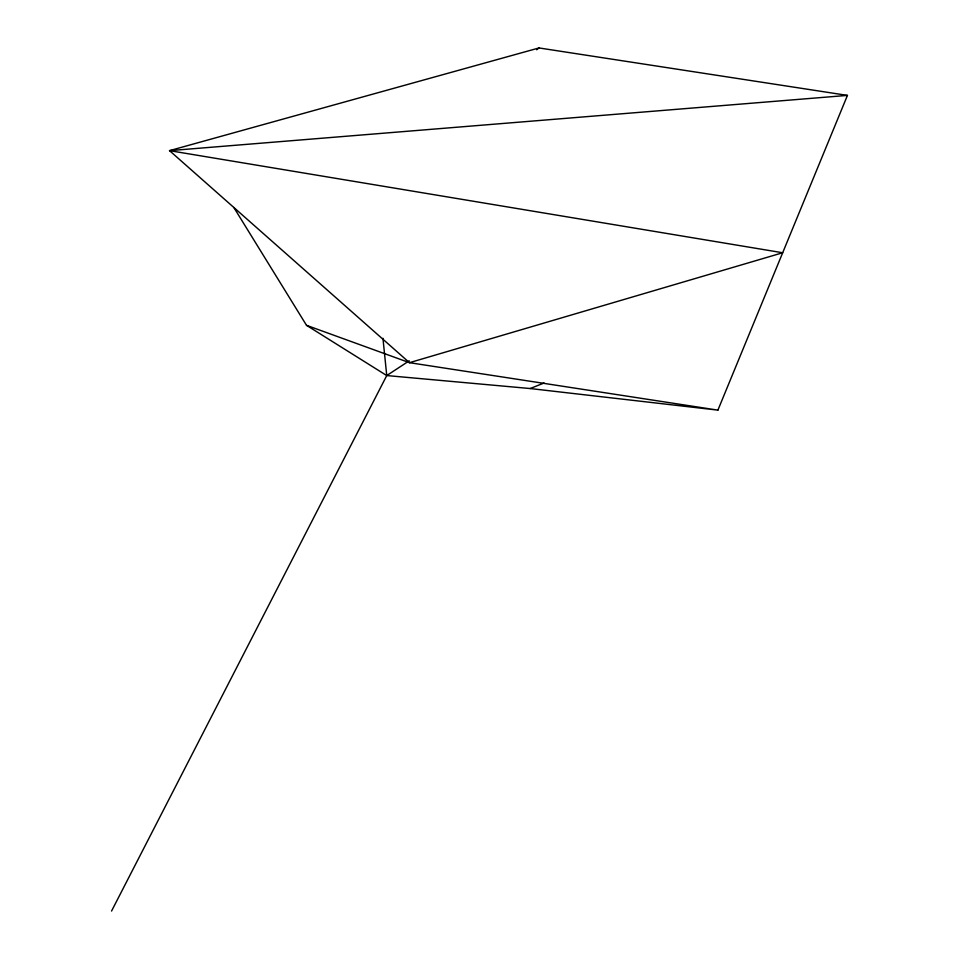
<?xml version="1.0" encoding="UTF-8"?>
<svg xmlns="http://www.w3.org/2000/svg" width="959" height="959" viewBox="0 0 959 959"><rect width="100%" height="100%" fill="white"/><g stroke="black" fill="none" stroke-linecap="round" stroke-linejoin="round"><path stroke-width="1.44" d="M717.907 410.128L847.444 95.397L539.018 47.95L169.527 150.647L409.469 362.682L717.907 410.128L530.159 388.539L386.753 375.556L306.508 325.317L233.828 207.468M111.556 911.05L386.753 375.556L409.241 360.812M536.644 49.76L539.018 47.95M530.159 388.539L544.077 383.001M847.444 95.397L169.527 150.647L782.676 252.756L409.469 362.682L306.508 325.317M382.953 338.299L386.753 375.556"/></g></svg>
